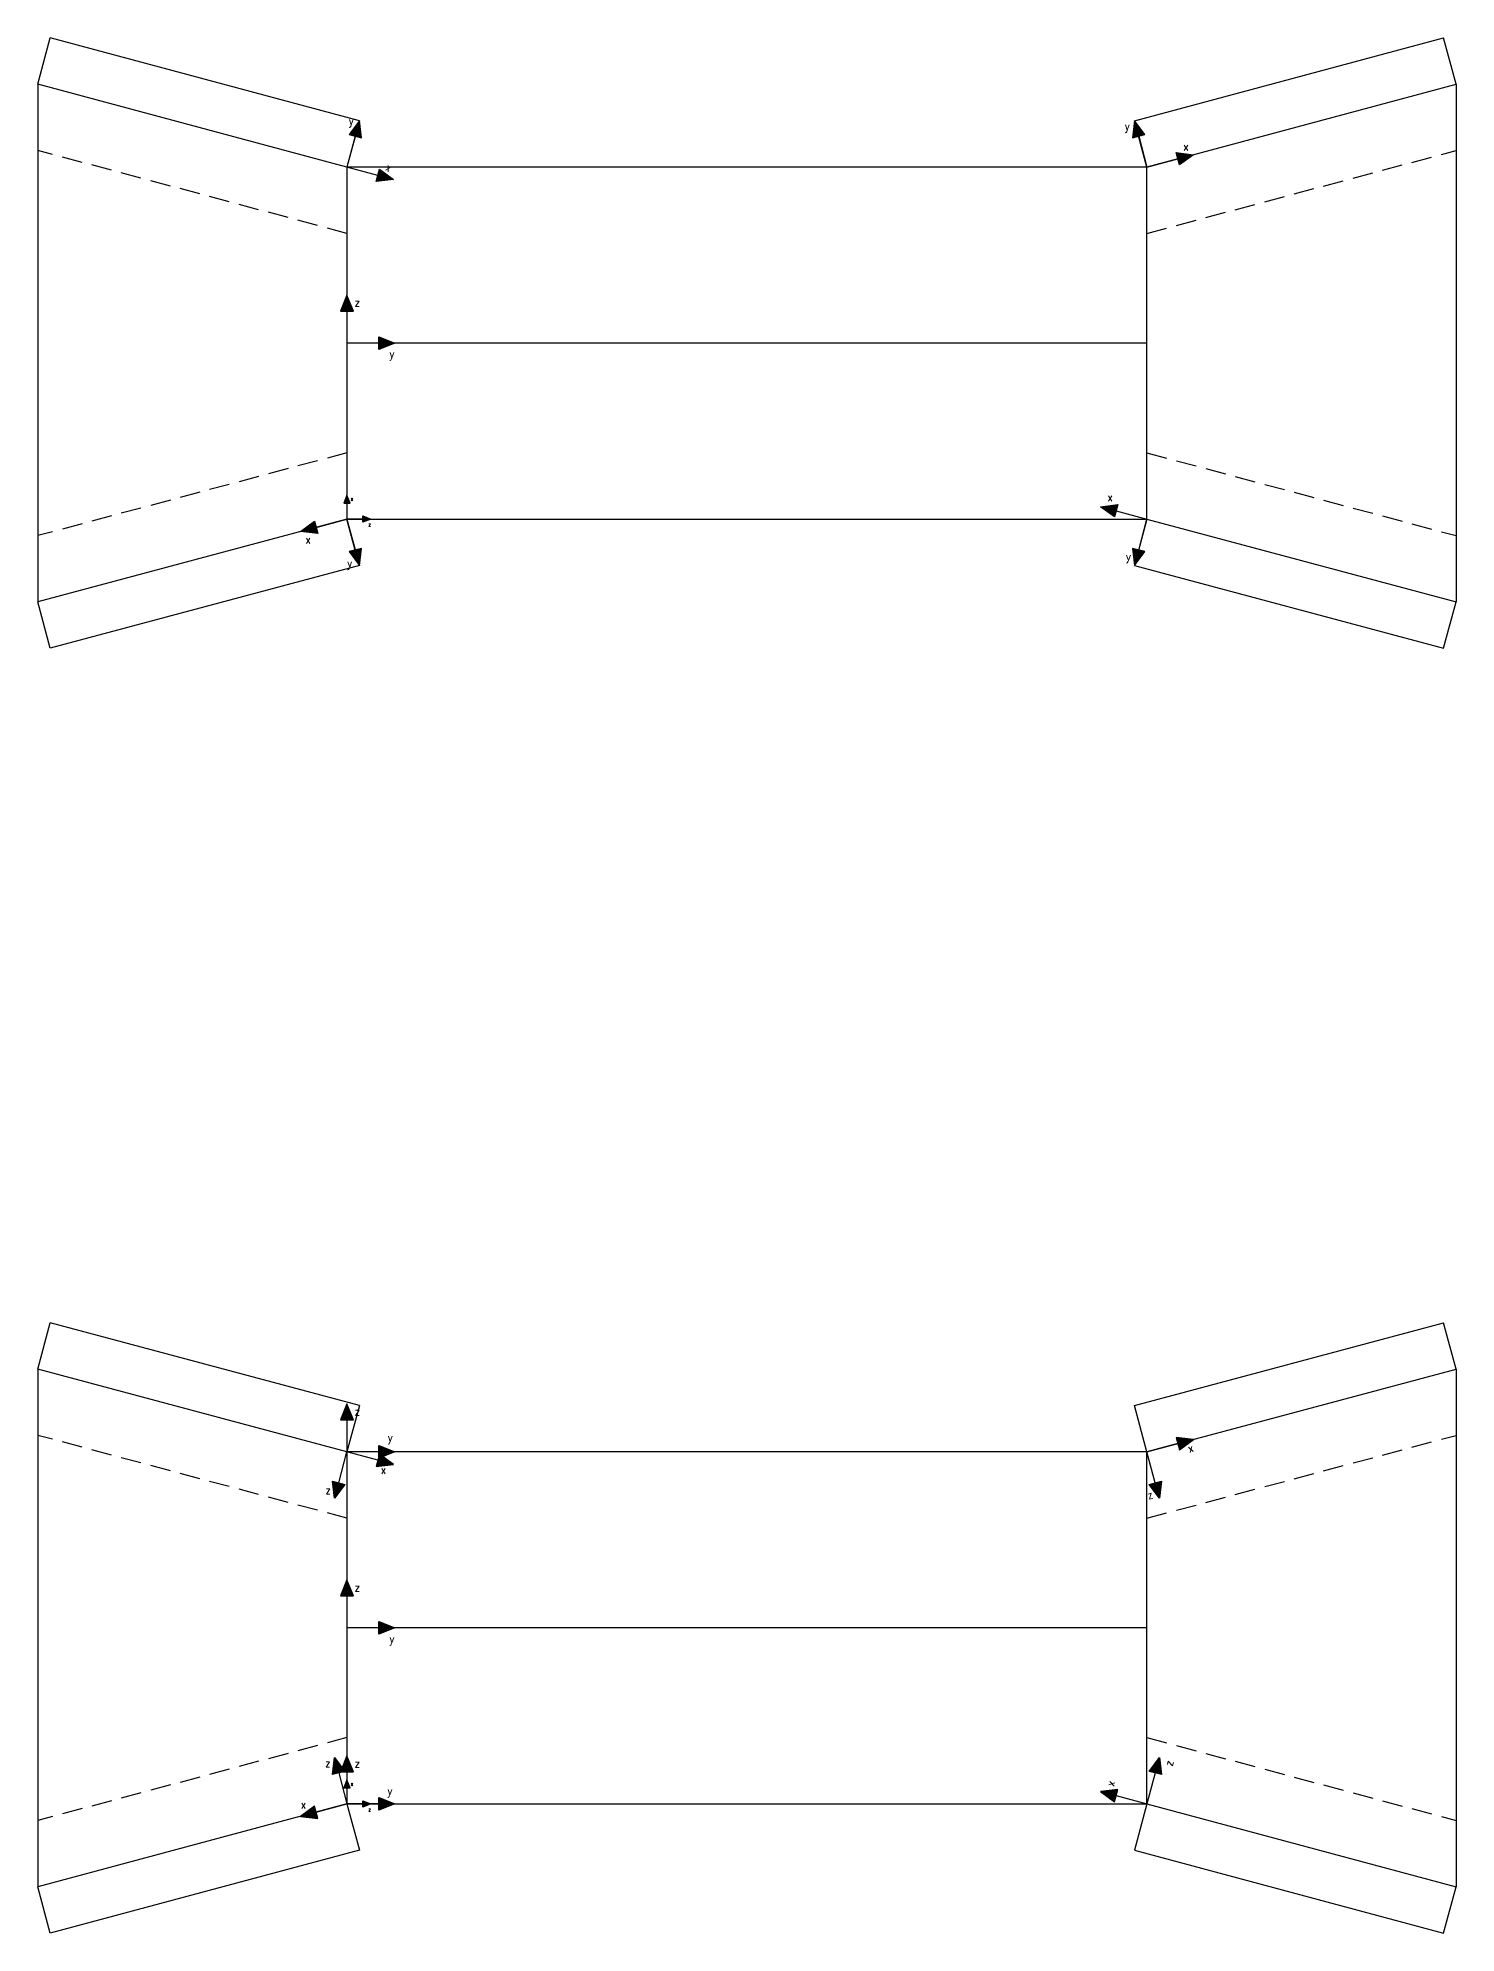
# Model space of a CAD drawing. Header units: millimetres. Extents: x 9422 to 64287, y -8120 to 6483.
# Drawn here: x 31900 to 36332, y 560 to 6483 of the extents above; entities that cross this region are included whole.
import ezdxf
from ezdxf.enums import TextEntityAlignment as Align

# ---------------------------------------------------------------- set-up
doc = ezdxf.new("R2010")
doc.units = ezdxf.units.MM
doc.linetypes.add('DASHED', pattern=[19.05, 12.7, -6.35])
for name, color, linetype in [('04', 4, 'Continuous'), ('07', 7, 'Continuous'), ('Green_04_0.3mm', 106, 'Continuous')]:
    doc.layers.add(name, color=color, linetype=linetype)
doc.styles.add('Color', font='romans.shx', dxfattribs={"width": 0.9, "height": 100})

msp = doc.modelspace()

# ---------------------------------------------------------------- hatches: boundary and pattern name
at = {"layer": '07', "transparency": 33554559}
h = msp.add_hatch(color=256, dxfattribs=at)
h.dxf.hatch_style = 1
h.paths.add_polyline_path([(32876.3, 5028.8), (32866.3, 5053.8), (32856.3, 5028.8)])
h = msp.add_hatch(color=256, dxfattribs=at)
h.dxf.hatch_style = 1
h.paths.add_polyline_path([(32916.3, 4988.8), (32941.3, 4978.8), (32916.3, 4968.8)])
h = msp.add_hatch(color=256, dxfattribs=at)
h.dxf.hatch_style = 1
h.paths.add_polyline_path([(32876.3, 1013.8), (32866.3, 1038.8), (32856.3, 1013.8)])
h = msp.add_hatch(color=256, dxfattribs=at)
h.dxf.hatch_style = 1
h.paths.add_polyline_path([(32916.3, 973.8), (32941.3, 963.8), (32916.3, 953.8)])
at = {"layer": 'Green_04_0.3mm', "transparency": 33554559}
h = msp.add_hatch(color=256, dxfattribs=at)
h.dxf.hatch_style = 1
h.paths.add_polyline_path([(32911.5, 6170.2), (32905.2, 6223.7), (32872.9, 6180.6)])
h = msp.add_hatch(color=256, dxfattribs=at)
h.dxf.hatch_style = 1
h.paths.add_polyline_path([(35359.8, 6180.6), (35327.5, 6223.7), (35321.1, 6170.2)])
h = msp.add_hatch(color=256, dxfattribs=at)
h.dxf.hatch_style = 1
h.paths.add_polyline_path([(35457.8, 6124), (35511.2, 6117.6), (35468.1, 6085.4)])
h = msp.add_hatch(color=256, dxfattribs=at)
h.dxf.hatch_style = 1
h.paths.add_polyline_path([(32968.1, 6072.3), (33011.2, 6040), (32957.8, 6033.6)])
h = msp.add_hatch(color=256, dxfattribs=at)
h.dxf.hatch_style = 1
h.paths.add_polyline_path([(32886.3, 5628.8), (32866.3, 5678.8), (32846.3, 5628.8)])
h = msp.add_hatch(color=256, dxfattribs=at)
h.dxf.hatch_style = 1
h.paths.add_polyline_path([(32966.3, 5548.8), (33016.3, 5528.8), (32966.3, 5508.8)])
h = msp.add_hatch(color=256, dxfattribs=at)
h.dxf.hatch_style = 1
h.paths.add_polyline_path([(35264.6, 4985.4), (35221.5, 5017.6), (35274.9, 5024)])
h = msp.add_hatch(color=256, dxfattribs=at)
h.dxf.hatch_style = 1
h.paths.add_polyline_path([(32774.9, 4933.6), (32721.5, 4940), (32764.6, 4972.3)])
h = msp.add_hatch(color=256, dxfattribs=at)
h.dxf.hatch_style = 1
h.paths.add_polyline_path([(32872.9, 4877.1), (32905.2, 4833.9), (32911.5, 4887.4)])
h = msp.add_hatch(color=256, dxfattribs=at)
h.dxf.hatch_style = 1
h.paths.add_polyline_path([(35321.1, 4887.4), (35327.5, 4833.9), (35359.8, 4877.1)])
h = msp.add_hatch(color=256, dxfattribs=at)
h.dxf.hatch_style = 1
h.paths.add_polyline_path([(32886.3, 2163.8), (32866.3, 2213.8), (32846.3, 2163.8)])
h = msp.add_hatch(color=256, dxfattribs=at)
h.dxf.hatch_style = 1
h.paths.add_polyline_path([(32966.3, 2083.8), (33016.3, 2063.8), (32966.3, 2043.8)])
h = msp.add_hatch(color=256, dxfattribs=at)
h.dxf.hatch_style = 1
h.paths.add_polyline_path([(35468.1, 2070.3), (35511.2, 2102.6), (35457.8, 2109)])
h = msp.add_hatch(color=256, dxfattribs=at)
h.dxf.hatch_style = 1
h.paths.add_polyline_path([(32957.8, 2018.6), (33011.2, 2024.9), (32968.1, 2057.2)])
h = msp.add_hatch(color=256, dxfattribs=at)
h.dxf.hatch_style = 1
h.paths.add_polyline_path([(32859.8, 1962), (32827.5, 1918.9), (32821.1, 1972.4)])
h = msp.add_hatch(color=256, dxfattribs=at)
h.dxf.hatch_style = 1
h.paths.add_polyline_path([(35411.5, 1972.4), (35405.2, 1918.9), (35372.9, 1962)])
h = msp.add_hatch(color=256, dxfattribs=at)
h.dxf.hatch_style = 1
h.paths.add_polyline_path([(32886.3, 1613.8), (32866.3, 1663.8), (32846.3, 1613.8)])
h = msp.add_hatch(color=256, dxfattribs=at)
h.dxf.hatch_style = 1
h.paths.add_polyline_path([(32966.3, 1533.8), (33016.3, 1513.8), (32966.3, 1493.8)])
h = msp.add_hatch(color=256, dxfattribs=at)
h.dxf.hatch_style = 1
h.paths.add_polyline_path([(32821.1, 1055.2), (32827.5, 1108.7), (32859.8, 1065.5)])
h = msp.add_hatch(color=256, dxfattribs=at)
h.dxf.hatch_style = 1
h.paths.add_polyline_path([(32886.3, 1063.8), (32866.3, 1113.8), (32846.3, 1063.8)])
h = msp.add_hatch(color=256, dxfattribs=at)
h.dxf.hatch_style = 1
h.paths.add_polyline_path([(35372.9, 1065.5), (35405.2, 1108.7), (35411.5, 1055.2)])
h = msp.add_hatch(color=256, dxfattribs=at)
h.dxf.hatch_style = 1
h.paths.add_polyline_path([(35274.9, 1009), (35221.5, 1002.6), (35264.6, 970.3)])
h = msp.add_hatch(color=256, dxfattribs=at)
h.dxf.hatch_style = 1
h.paths.add_polyline_path([(32764.6, 957.2), (32721.5, 924.9), (32774.9, 918.6)])
h = msp.add_hatch(color=256, dxfattribs=at)
h.dxf.hatch_style = 1
h.paths.add_polyline_path([(32966.3, 983.8), (33016.3, 963.8), (32966.3, 943.8)])

# ---------------------------------------------------------------- linework, layer by layer
at = {"layer": '04'}
for p, q in [((31900.4, 6337.6), (31939.2, 6482.5)), ((32905.2, 6223.7), (31939.2, 6482.5)), ((35327.5, 6223.7), (36293.4, 6482.5)), ((36332.3, 6337.6), (36293.4, 6482.5)), ((32866.3, 6078.8), (31900.4, 6337.6)), ((31900.4, 6337.6), (31900.4, 4720)), ((35366.3, 6078.8), (36332.3, 6337.6)), ((36332.3, 6337.6), (36332.3, 4720)), ((32905.2, 6223.7), (32866.3, 6078.8)), ((35366.3, 6078.8), (35327.5, 6223.7)), ((35366.3, 5528.8), (32866.3, 5528.8)), ((32866.3, 4978.8), (31900.4, 4720)), ((32866.3, 4978.8), (32905.2, 4833.9)), ((35366.3, 4978.8), (35327.5, 4833.9)), ((35366.3, 4978.8), (36332.3, 4720)), ((32905.2, 4833.9), (31939.2, 4575.1)), ((35327.5, 4833.9), (36293.4, 4575.1)), ((31939.2, 4575.1), (31900.4, 4720)), ((36293.4, 4575.1), (36332.3, 4720)), ((31900.4, 2322.6), (31939.2, 2467.5)), ((32905.2, 2208.7), (31939.2, 2467.5)), ((35327.5, 2208.7), (36293.4, 2467.5)), ((36332.3, 2322.6), (36293.4, 2467.5)), ((32866.3, 2063.8), (31900.4, 2322.6)), ((31900.4, 2322.6), (31900.4, 705)), ((35366.3, 2063.8), (36332.3, 2322.6)), ((36332.3, 2322.6), (36332.3, 705)), ((32905.2, 2208.7), (32866.3, 2063.8)), ((35366.3, 2063.8), (35327.5, 2208.7)), ((35366.3, 1513.8), (32866.3, 1513.8)), ((32866.3, 963.8), (31900.4, 705)), ((32866.3, 963.8), (32905.2, 818.9)), ((35366.3, 963.8), (35327.5, 818.9)), ((35366.3, 963.8), (36332.3, 705)), ((32905.2, 818.9), (31939.2, 560.1)), ((35327.5, 818.9), (36293.4, 560.1)), ((31939.2, 560.1), (31900.4, 705)), ((36293.4, 560.1), (36332.3, 705))]:
    msp.add_line(p, q, dxfattribs=at)
for points in [[(32866.3, 6078.8), (32866.3, 4978.8), (35366.3, 4978.8), (35366.3, 6078.8)], [(32866.3, 2063.8), (32866.3, 963.8), (35366.3, 963.8), (35366.3, 2063.8)]]:
    msp.add_lwpolyline(points, close=True, dxfattribs=at)
at = {"layer": '07', "linetype": 'DASHED', "ltscale": 5}
for p, q in [((32866.3, 5871.8), (31900.4, 6130.6)), ((35366.3, 5871.8), (36332.3, 6130.6)), ((32866.3, 5185.9), (31900.4, 4927.1)), ((35366.3, 5185.9), (36332.3, 4927.1)), ((32866.3, 1856.7), (31900.4, 2115.5)), ((35366.3, 1856.7), (36332.3, 2115.5)), ((32866.3, 1170.8), (31900.4, 912)), ((35366.3, 1170.8), (36332.3, 912))]:
    msp.add_line(p, q, dxfattribs=at)
at = {"layer": '07'}
for p, q in [((32866.3, 5028.8), (32866.3, 4978.8)), ((32916.3, 4978.8), (32866.3, 4978.8)), ((32866.3, 1013.8), (32866.3, 963.8)), ((32916.3, 963.8), (32866.3, 963.8))]:
    msp.add_line(p, q, dxfattribs=at)
for points in [[(32876.3, 5028.8), (32866.3, 5053.8), (32856.3, 5028.8)], [(32916.3, 4988.8), (32941.3, 4978.8), (32916.3, 4968.8)], [(32876.3, 1013.8), (32866.3, 1038.8), (32856.3, 1013.8)], [(32916.3, 973.8), (32941.3, 963.8), (32916.3, 953.8)]]:
    msp.add_lwpolyline(points, close=True, dxfattribs=at)
at = {"layer": 'Green_04_0.3mm'}
for p, q in [((32892.2, 6175.4), (32866.3, 6078.8)), ((35340.5, 6175.4), (35366.3, 6078.8)), ((35462.9, 6104.7), (35366.3, 6078.8)), ((32962.9, 6052.9), (32866.3, 6078.8)), ((32866.3, 5628.8), (32866.3, 5528.8)), ((32966.3, 5528.8), (32866.3, 5528.8)), ((32769.7, 4952.9), (32866.3, 4978.8)), ((32892.2, 4882.2), (32866.3, 4978.8)), ((35269.7, 5004.7), (35366.3, 4978.8)), ((35340.5, 4882.2), (35366.3, 4978.8)), ((32866.3, 2163.8), (32866.3, 2063.8)), ((35462.9, 2089.7), (35366.3, 2063.8)), ((32840.5, 1967.2), (32866.3, 2063.8)), ((32966.3, 2063.8), (32866.3, 2063.8)), ((32962.9, 2037.9), (32866.3, 2063.8)), ((35392.2, 1967.2), (35366.3, 2063.8)), ((32866.3, 1613.8), (32866.3, 1513.8)), ((32966.3, 1513.8), (32866.3, 1513.8)), ((32840.5, 1060.4), (32866.3, 963.8)), ((32866.3, 1063.8), (32866.3, 963.8)), ((35392.2, 1060.4), (35366.3, 963.8)), ((32769.7, 937.9), (32866.3, 963.8)), ((32966.3, 963.8), (32866.3, 963.8)), ((35269.7, 989.7), (35366.3, 963.8))]:
    msp.add_line(p, q, dxfattribs=at)
for points in [[(32911.5, 6170.2), (32905.2, 6223.7), (32872.9, 6180.6)], [(35359.8, 6180.6), (35327.5, 6223.7), (35321.1, 6170.2)], [(35457.8, 6124), (35511.2, 6117.6), (35468.1, 6085.4)], [(32968.1, 6072.3), (33011.2, 6040), (32957.8, 6033.6)], [(32886.3, 5628.8), (32866.3, 5678.8), (32846.3, 5628.8)], [(32966.3, 5548.8), (33016.3, 5528.8), (32966.3, 5508.8)], [(35264.6, 4985.4), (35221.5, 5017.6), (35274.9, 5024)], [(32774.9, 4933.6), (32721.5, 4940), (32764.6, 4972.3)], [(32872.9, 4877.1), (32905.2, 4833.9), (32911.5, 4887.4)], [(35321.1, 4887.4), (35327.5, 4833.9), (35359.8, 4877.1)], [(32886.3, 2163.8), (32866.3, 2213.8), (32846.3, 2163.8)], [(32966.3, 2083.8), (33016.3, 2063.8), (32966.3, 2043.8)], [(35468.1, 2070.3), (35511.2, 2102.6), (35457.8, 2109)], [(32957.8, 2018.6), (33011.2, 2024.9), (32968.1, 2057.2)], [(32859.8, 1962), (32827.5, 1918.9), (32821.1, 1972.4)], [(35411.5, 1972.4), (35405.2, 1918.9), (35372.9, 1962)], [(32886.3, 1613.8), (32866.3, 1663.8), (32846.3, 1613.8)], [(32966.3, 1533.8), (33016.3, 1513.8), (32966.3, 1493.8)], [(32821.1, 1055.2), (32827.5, 1108.7), (32859.8, 1065.5)], [(32886.3, 1063.8), (32866.3, 1113.8), (32846.3, 1063.8)], [(35372.9, 1065.5), (35405.2, 1108.7), (35411.5, 1055.2)], [(35274.9, 1009), (35221.5, 1002.6), (35264.6, 970.3)], [(32764.6, 957.2), (32721.5, 924.9), (32774.9, 918.6)], [(32966.3, 983.8), (33016.3, 963.8), (32966.3, 943.8)]]:
    msp.add_lwpolyline(points, close=True, dxfattribs=at)

# ---------------------------------------------------------------- texts
at = {"layer": '07', "ltscale": 5, "style": 'Color', "width": 0.9}
for s, p in [('x', (32878.3, 5042.1)), ('z', (32932.7, 4961.9)), ('x', (32878.3, 1027)), ('z', (32932.7, 946.8))]:
    msp.add_text(s, height=12.5, dxfattribs=at).set_placement(p, align=Align.MIDDLE_LEFT)
at = {"layer": 'Green_04_0.3mm', "ltscale": 5, "style": 'Color', "width": 0.9}
for s, p in [('y', (32872.1, 6222.9)), ('y', (35297.1, 6206.2)), ('x', (35480.1, 6142.8)), ('z', (32890.4, 5655.3)), ('y', (32999, 5494.9)), ('x', (35242.7, 5047.7)), ('x', (32736.4, 4915.3)), ('y', (35300.8, 4862.2)), ('y', (32867, 4841.2)), ('z', (32890.4, 2190.2)), ('y', (32993.8, 2108.6)), ('x', (32971.9, 2007.8)), ('z', (32799.3, 1944.4)), ('z', (32890.4, 1640.2)), ('y', (32999, 1479.9)), ('z', (32798.1, 1091.6)), ('z', (32890.4, 1090.2)), ('y', (32992.7, 1004.8)), ('x', (32722.1, 962.2))]:
    msp.add_text(s, height=25, dxfattribs=at).set_placement(p, align=Align.MIDDLE_LEFT)
for s, rotation, p in [('x', 330, (32989.9, 6081.7)), ('x', 15, (35494.7, 2073.3)), ('z', 15, (35367.9, 1926.9)), ('z', 75, (35433.4, 1083.1)), ('x', 75, (35250.4, 1019.7))]:
    msp.add_text(s, height=25, rotation=rotation, dxfattribs=at).set_placement(p, align=Align.MIDDLE_LEFT)

doc.saveas('drawing.dxf')
